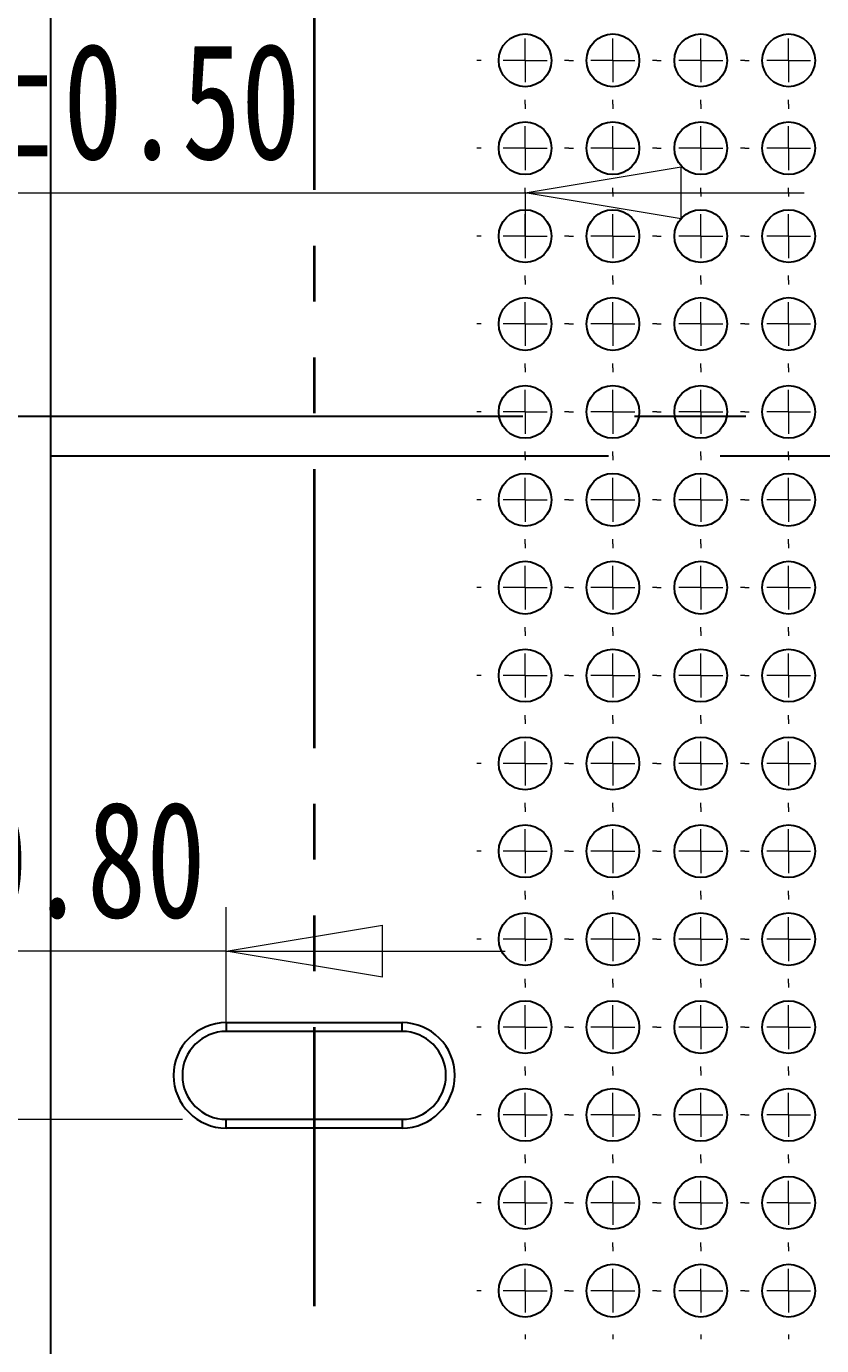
# Model space of a CAD drawing. Header units: millimetres. Extents: x -195 to 429, y -136 to 488.
# Drawn here: x 131.47 to 149.57, y 115.15 to 145.17 of the extents above; entities that cross this region are included whole.
import ezdxf

# ---------------------------------------------------------------- set-up
doc = ezdxf.new("R2010")
doc.units = ezdxf.units.MM
doc.linetypes.add('CENTERX2', pattern=[20.32, 12.7, -2.54, 2.54, -2.54])
doc.linetypes.add('PHANTOM', pattern=[12.7, 6.35, -1.27, 1.27, -1.27, 1.27, -1.27])
doc.styles.add('SLDTEXTSTYLE0', font='TXT', dxfattribs={"width": 0.75})
doc.dimstyles.new('SLDDIMSTYLE3', dxfattribs={"dimtxt": 2.645833, "dimasz": 3.556, "dimexe": 0, "dimexo": 0.0625, "dimgap": 0.661458, "dimtad": 1, "dimlfac": 5, "dimrnd": 1e-09, "dimzin": 4, "dimdsep": 46, "dimtxsty": 'SLDTEXTSTYLE0', "dimblk1": 'CLOSED', "dimblk2": 'CLOSED', "dimsah": 1, "dimcen": 0.09, "dimadec": 0, "dimazin": 1, "dimtol": 1, "dimtp": 0.5, "dimtm": 0.5, "dimtfac": 1, "dimtmove": 0, "dimatfit": 0, "dimldrblk": 'CLOSED', "dimfxl": 0, "dimfrac": 2, "dimtolj": 1, "dimtzin": 0, "dimarcsym": 0})
doc.dimstyles.new('SLDDIMSTYLE5', dxfattribs={"dimtxt": 2.645833, "dimasz": 3.556, "dimexe": 0, "dimexo": 0.0625, "dimgap": 0.661458, "dimtad": 1, "dimlfac": 5, "dimrnd": 1e-09, "dimzin": 4, "dimdsep": 46, "dimtxsty": 'SLDTEXTSTYLE0', "dimblk1": 'CLOSED', "dimblk2": 'CLOSED', "dimsah": 1, "dimcen": 0.09, "dimadec": 0, "dimazin": 1, "dimtol": 1, "dimtp": 0.8, "dimtm": 0.8, "dimtfac": 1, "dimtmove": 0, "dimatfit": 0, "dimldrblk": 'CLOSED', "dimfxl": 0, "dimfrac": 2, "dimtolj": 1, "dimtzin": 0, "dimarcsym": 0})

# ---------------------------------------------------------------- blocks, each defined once
blk = doc.blocks.new('_Closed')
at = {"color": 0, "linetype": 'ByBlock', "lineweight": -2}
for p, q in [((-1, 0.166667), (0, 0)), ((-1, 0.166667), (-1, -0.166667)), ((0, 0), (-1, -0.166667)), ((0, 0), (-1, 0))]:
    blk.add_line(p, q, dxfattribs=at)
blk = doc.blocks.new('_D_14')
at = {"color": 7, "linetype": 'Continuous', "lineweight": 0}
for p, q in [((110.302, 120.298), (110.302, 126.648)), ((135.02, 120.298), (109.302, 120.298)), ((110.302, 120.298), (110.302, 96.298)), ((117.02, 96.298), (109.302, 96.298)), ((110.302, 96.298), (110.302, 89.948))]:
    blk.add_line(p, q, dxfattribs=at)
at = {"color": 7, "linetype": 'Continuous', "lineweight": 18, "xscale": 3.556, "yscale": 3.556}
for p, rotation in [((110.302, 120.298, -1.5), 270.0000000000004), ((110.302, 96.298, -1.5), 90.0000000000004)]:
    blk.add_blockref('_Closed', p, dxfattribs=dict(at, rotation=rotation))
at = {"color": 7, "linetype": 'Continuous', "lineweight": 18, "char_height": 2.6458, "attachment_point": 1, "rotation": 90, "style": 'SLDTEXTSTYLE0'}
for s, insert in [('±0.80', (106.891, 110.226)), ('120.00', (106.891, 98.484))]:
    blk.add_mtext(s, dxfattribs=dict(at, insert=insert))
blk = doc.blocks.new('_D_15')
at = {"color": 7, "linetype": 'Continuous', "lineweight": 0}
for p, q in [((136.02, 122.298), (136.02, 125.126)), ((117.02, 124.126), (110.67, 124.126)), ((136.02, 124.126), (117.02, 124.126)), ((136.02, 124.126), (142.37, 124.126))]:
    blk.add_line(p, q, dxfattribs=at)
at = {"color": 7, "linetype": 'Continuous', "lineweight": 18, "xscale": 3.556, "yscale": 3.556}
blk.add_blockref('_Closed', (117.02, 124.126, -1.5), dxfattribs=at)
at = {"color": 7, "linetype": 'Continuous', "lineweight": 18, "xscale": 3.556, "yscale": 3.556, "rotation": 180.0000000000004}
blk.add_blockref('_Closed', (136.02, 124.126, -1.5), dxfattribs=at)
at = {"color": 7, "linetype": 'Continuous', "lineweight": 18, "char_height": 2.6458, "attachment_point": 1, "style": 'SLDTEXTSTYLE0'}
for s, insert in [('±0.80', (127.45, 127.537)), ('95.00', (117.663, 127.537))]:
    blk.add_mtext(s, dxfattribs=dict(at, insert=insert))
blk = doc.blocks.new('_D_19')
at = {"color": 7, "linetype": 'Continuous', "lineweight": 0}
for p, q in [((117.02, 141.386), (110.67, 141.386)), ((117.02, 141.386), (142.82, 141.386)), ((142.82, 141.398), (142.82, 140.386)), ((142.82, 141.386), (149.17, 141.386))]:
    blk.add_line(p, q, dxfattribs=at)
at = {"color": 7, "linetype": 'Continuous', "lineweight": 18, "xscale": 3.556, "yscale": 3.556}
blk.add_blockref('_Closed', (117.02, 141.386, -1.5), dxfattribs=at)
at = {"color": 7, "linetype": 'Continuous', "lineweight": 18, "xscale": 3.556, "yscale": 3.556, "rotation": 180.0000000000004}
blk.add_blockref('_Closed', (142.82, 141.386, -1.5), dxfattribs=at)
at = {"color": 7, "linetype": 'Continuous', "lineweight": 18, "char_height": 2.6458, "attachment_point": 1, "style": 'SLDTEXTSTYLE0'}
for s, insert in [('±0.50', (129.61, 144.796)), ('129.00', (117.868, 144.796))]:
    blk.add_mtext(s, dxfattribs=dict(at, insert=insert))
blk = doc.blocks.new('SW_CENTERMARKSYMBOL_9')
at = {"color": 0, "linetype": 'Continuous', "lineweight": 18}
for p, q in [((0, 1), (0, 1.1)), ((0, 0), (0, 0.5)), ((-1, 0), (-1.1, 0)), ((0, 0), (-0.5, 0)), ((0, 0), (0, -0.5)), ((0, 0), (0.5, 0)), ((1, 0), (1.1, 0)), ((0, -1), (0, -1.1))]:
    blk.add_line(p, q, dxfattribs=at)
blk = doc.blocks.new('SW_CENTERMARKSYMBOL_16')
at = {"color": 0, "linetype": 'Continuous', "lineweight": 18}
for p, q in [((0, 1), (0, 1.1)), ((0, 0), (0, 0.5)), ((-1, 0), (-1.1, 0)), ((0, 0), (-0.5, 0)), ((0, 0), (0, -0.5)), ((0, 0), (0.5, 0)), ((1, 0), (1.1, 0)), ((0, -1), (0, -1.1))]:
    blk.add_line(p, q, dxfattribs=at)
blk = doc.blocks.new('SW_CENTERMARKSYMBOL_18')
at = {"color": 0, "linetype": 'Continuous', "lineweight": 18}
for p, q in [((0, 1), (0, 1.1)), ((0, 0), (0, 0.5)), ((-1, 0), (-1.1, 0)), ((0, 0), (-0.5, 0)), ((0, 0), (0, -0.5)), ((0, 0), (0.5, 0)), ((1, 0), (1.1, 0)), ((0, -1), (0, -1.1))]:
    blk.add_line(p, q, dxfattribs=at)
blk = doc.blocks.new('SW_CENTERMARKSYMBOL_20')
at = {"color": 0, "linetype": 'Continuous', "lineweight": 18}
for p, q in [((0, 1), (0, 1.1)), ((0, 0), (0, 0.5)), ((-1, 0), (-1.1, 0)), ((0, 0), (-0.5, 0)), ((0, 0), (0, -0.5)), ((0, 0), (0.5, 0)), ((1, 0), (1.1, 0)), ((0, -1), (0, -1.1))]:
    blk.add_line(p, q, dxfattribs=at)
blk = doc.blocks.new('SW_CENTERMARKSYMBOL_29')
at = {"color": 0, "linetype": 'Continuous', "lineweight": 18}
for p, q in [((0, 1), (0, 1.1)), ((0, 0), (0, 0.5)), ((-1, 0), (-1.1, 0)), ((0, 0), (-0.5, 0)), ((0, 0), (0, -0.5)), ((0, 0), (0.5, 0)), ((1, 0), (1.1, 0)), ((0, -1), (0, -1.1))]:
    blk.add_line(p, q, dxfattribs=at)
blk = doc.blocks.new('SW_CENTERMARKSYMBOL_51')
at = {"color": 0, "linetype": 'Continuous', "lineweight": 18}
for p, q in [((0, 1), (0, 1.1)), ((0, 0), (0, 0.5)), ((-1, 0), (-1.1, 0)), ((0, 0), (-0.5, 0)), ((0, 0), (0, -0.5)), ((0, 0), (0.5, 0)), ((1, 0), (1.1, 0)), ((0, -1), (0, -1.1))]:
    blk.add_line(p, q, dxfattribs=at)
blk = doc.blocks.new('SW_CENTERMARKSYMBOL_58')
at = {"color": 0, "linetype": 'Continuous', "lineweight": 18}
for p, q in [((0, 1), (0, 1.1)), ((0, 0), (0, 0.5)), ((-1, 0), (-1.1, 0)), ((0, 0), (-0.5, 0)), ((0, 0), (0, -0.5)), ((0, 0), (0.5, 0)), ((1, 0), (1.1, 0)), ((0, -1), (0, -1.1))]:
    blk.add_line(p, q, dxfattribs=at)
blk = doc.blocks.new('SW_CENTERMARKSYMBOL_59')
at = {"color": 0, "linetype": 'Continuous', "lineweight": 18}
for p, q in [((0, 1), (0, 1.1)), ((0, 0), (0, 0.5)), ((-1, 0), (-1.1, 0)), ((0, 0), (-0.5, 0)), ((0, 0), (0, -0.5)), ((0, 0), (0.5, 0)), ((1, 0), (1.1, 0)), ((0, -1), (0, -1.1))]:
    blk.add_line(p, q, dxfattribs=at)
blk = doc.blocks.new('SW_CENTERMARKSYMBOL_104')
at = {"color": 0, "linetype": 'Continuous', "lineweight": 18}
for p, q in [((0, 1), (0, 1.1)), ((0, 0), (0, 0.5)), ((-1, 0), (-1.1, 0)), ((0, 0), (-0.5, 0)), ((0, 0), (0, -0.5)), ((0, 0), (0.5, 0)), ((1, 0), (1.1, 0)), ((0, -1), (0, -1.1))]:
    blk.add_line(p, q, dxfattribs=at)
blk = doc.blocks.new('SW_CENTERMARKSYMBOL_109')
at = {"color": 0, "linetype": 'Continuous', "lineweight": 18}
for p, q in [((0, 1), (0, 1.1)), ((0, 0), (0, 0.5)), ((-1, 0), (-1.1, 0)), ((0, 0), (-0.5, 0)), ((0, 0), (0, -0.5)), ((0, 0), (0.5, 0)), ((1, 0), (1.1, 0)), ((0, -1), (0, -1.1))]:
    blk.add_line(p, q, dxfattribs=at)
blk = doc.blocks.new('SW_CENTERMARKSYMBOL_110')
at = {"color": 0, "linetype": 'Continuous', "lineweight": 18}
for p, q in [((0, 1), (0, 1.1)), ((0, 0), (0, 0.5)), ((-1, 0), (-1.1, 0)), ((0, 0), (-0.5, 0)), ((0, 0), (0, -0.5)), ((0, 0), (0.5, 0)), ((1, 0), (1.1, 0)), ((0, -1), (0, -1.1))]:
    blk.add_line(p, q, dxfattribs=at)
blk = doc.blocks.new('SW_CENTERMARKSYMBOL_137')
at = {"color": 0, "linetype": 'Continuous', "lineweight": 18}
for p, q in [((0, 1), (0, 1.1)), ((0, 0), (0, 0.5)), ((-1, 0), (-1.1, 0)), ((0, 0), (-0.5, 0)), ((0, 0), (0, -0.5)), ((0, 0), (0.5, 0)), ((1, 0), (1.1, 0)), ((0, -1), (0, -1.1))]:
    blk.add_line(p, q, dxfattribs=at)
blk = doc.blocks.new('SW_CENTERMARKSYMBOL_139')
at = {"color": 0, "linetype": 'Continuous', "lineweight": 18}
for p, q in [((0, 1), (0, 1.1)), ((0, 0), (0, 0.5)), ((-1, 0), (-1.1, 0)), ((0, 0), (-0.5, 0)), ((0, 0), (0, -0.5)), ((0, 0), (0.5, 0)), ((1, 0), (1.1, 0)), ((0, -1), (0, -1.1))]:
    blk.add_line(p, q, dxfattribs=at)
blk = doc.blocks.new('SW_CENTERMARKSYMBOL_148')
at = {"color": 0, "linetype": 'Continuous', "lineweight": 18}
for p, q in [((0, 1), (0, 1.1)), ((0, 0), (0, 0.5)), ((-1, 0), (-1.1, 0)), ((0, 0), (-0.5, 0)), ((0, 0), (0, -0.5)), ((0, 0), (0.5, 0)), ((1, 0), (1.1, 0)), ((0, -1), (0, -1.1))]:
    blk.add_line(p, q, dxfattribs=at)
blk = doc.blocks.new('SW_CENTERMARKSYMBOL_160')
at = {"color": 0, "linetype": 'Continuous', "lineweight": 18}
for p, q in [((0, 1), (0, 1.1)), ((0, 0), (0, 0.5)), ((-1, 0), (-1.1, 0)), ((0, 0), (-0.5, 0)), ((0, 0), (0, -0.5)), ((0, 0), (0.5, 0)), ((1, 0), (1.1, 0)), ((0, -1), (0, -1.1))]:
    blk.add_line(p, q, dxfattribs=at)
blk = doc.blocks.new('SW_CENTERMARKSYMBOL_167')
at = {"color": 0, "linetype": 'Continuous', "lineweight": 18}
for p, q in [((0, 1), (0, 1.1)), ((0, 0), (0, 0.5)), ((-1, 0), (-1.1, 0)), ((0, 0), (-0.5, 0)), ((0, 0), (0, -0.5)), ((0, 0), (0.5, 0)), ((1, 0), (1.1, 0)), ((0, -1), (0, -1.1))]:
    blk.add_line(p, q, dxfattribs=at)
blk = doc.blocks.new('SW_CENTERMARKSYMBOL_170')
at = {"color": 0, "linetype": 'Continuous', "lineweight": 18}
for p, q in [((0, 1), (0, 1.1)), ((0, 0), (0, 0.5)), ((-1, 0), (-1.1, 0)), ((0, 0), (-0.5, 0)), ((0, 0), (0, -0.5)), ((0, 0), (0.5, 0)), ((1, 0), (1.1, 0)), ((0, -1), (0, -1.1))]:
    blk.add_line(p, q, dxfattribs=at)
blk = doc.blocks.new('SW_CENTERMARKSYMBOL_172')
at = {"color": 0, "linetype": 'Continuous', "lineweight": 18}
for p, q in [((0, 1), (0, 1.1)), ((0, 0), (0, 0.5)), ((-1, 0), (-1.1, 0)), ((0, 0), (-0.5, 0)), ((0, 0), (0, -0.5)), ((0, 0), (0.5, 0)), ((1, 0), (1.1, 0)), ((0, -1), (0, -1.1))]:
    blk.add_line(p, q, dxfattribs=at)
blk = doc.blocks.new('SW_CENTERMARKSYMBOL_195')
at = {"color": 0, "linetype": 'Continuous', "lineweight": 18}
for p, q in [((0, 1), (0, 1.1)), ((0, 0), (0, 0.5)), ((-1, 0), (-1.1, 0)), ((0, 0), (-0.5, 0)), ((0, 0), (0, -0.5)), ((0, 0), (0.5, 0)), ((1, 0), (1.1, 0)), ((0, -1), (0, -1.1))]:
    blk.add_line(p, q, dxfattribs=at)
blk = doc.blocks.new('SW_CENTERMARKSYMBOL_197')
at = {"color": 0, "linetype": 'Continuous', "lineweight": 18}
for p, q in [((0, 1), (0, 1.1)), ((0, 0), (0, 0.5)), ((-1, 0), (-1.1, 0)), ((0, 0), (-0.5, 0)), ((0, 0), (0, -0.5)), ((0, 0), (0.5, 0)), ((1, 0), (1.1, 0)), ((0, -1), (0, -1.1))]:
    blk.add_line(p, q, dxfattribs=at)
blk = doc.blocks.new('SW_CENTERMARKSYMBOL_198')
at = {"color": 0, "linetype": 'Continuous', "lineweight": 18}
for p, q in [((0, 1), (0, 1.1)), ((0, 0), (0, 0.5)), ((-1, 0), (-1.1, 0)), ((0, 0), (-0.5, 0)), ((0, 0), (0, -0.5)), ((0, 0), (0.5, 0)), ((1, 0), (1.1, 0)), ((0, -1), (0, -1.1))]:
    blk.add_line(p, q, dxfattribs=at)
blk = doc.blocks.new('SW_CENTERMARKSYMBOL_345')
at = {"color": 0, "linetype": 'Continuous', "lineweight": 18}
for p, q in [((0, 1), (0, 1.1)), ((0, 0), (0, 0.5)), ((-1, 0), (-1.1, 0)), ((0, 0), (-0.5, 0)), ((0, 0), (0, -0.5)), ((0, 0), (0.5, 0)), ((1, 0), (1.1, 0)), ((0, -1), (0, -1.1))]:
    blk.add_line(p, q, dxfattribs=at)
blk = doc.blocks.new('SW_CENTERMARKSYMBOL_346')
at = {"color": 0, "linetype": 'Continuous', "lineweight": 18}
for p, q in [((0, 1), (0, 1.1)), ((0, 0), (0, 0.5)), ((-1, 0), (-1.1, 0)), ((0, 0), (-0.5, 0)), ((0, 0), (0, -0.5)), ((0, 0), (0.5, 0)), ((1, 0), (1.1, 0)), ((0, -1), (0, -1.1))]:
    blk.add_line(p, q, dxfattribs=at)
blk = doc.blocks.new('SW_CENTERMARKSYMBOL_375')
at = {"color": 0, "linetype": 'Continuous', "lineweight": 18}
for p, q in [((0, 1), (0, 1.1)), ((0, 0), (0, 0.5)), ((-1, 0), (-1.1, 0)), ((0, 0), (-0.5, 0)), ((0, 0), (0, -0.5)), ((0, 0), (0.5, 0)), ((1, 0), (1.1, 0)), ((0, -1), (0, -1.1))]:
    blk.add_line(p, q, dxfattribs=at)
blk = doc.blocks.new('SW_CENTERMARKSYMBOL_387')
at = {"color": 0, "linetype": 'Continuous', "lineweight": 18}
for p, q in [((0, 1), (0, 1.1)), ((0, 0), (0, 0.5)), ((-1, 0), (-1.1, 0)), ((0, 0), (-0.5, 0)), ((0, 0), (0, -0.5)), ((0, 0), (0.5, 0)), ((1, 0), (1.1, 0)), ((0, -1), (0, -1.1))]:
    blk.add_line(p, q, dxfattribs=at)
blk = doc.blocks.new('SW_CENTERMARKSYMBOL_389')
at = {"color": 0, "linetype": 'Continuous', "lineweight": 18}
for p, q in [((0, 1), (0, 1.1)), ((0, 0), (0, 0.5)), ((-1, 0), (-1.1, 0)), ((0, 0), (-0.5, 0)), ((0, 0), (0, -0.5)), ((0, 0), (0.5, 0)), ((1, 0), (1.1, 0)), ((0, -1), (0, -1.1))]:
    blk.add_line(p, q, dxfattribs=at)
blk = doc.blocks.new('SW_CENTERMARKSYMBOL_390')
at = {"color": 0, "linetype": 'Continuous', "lineweight": 18}
for p, q in [((0, 1), (0, 1.1)), ((0, 0), (0, 0.5)), ((-1, 0), (-1.1, 0)), ((0, 0), (-0.5, 0)), ((0, 0), (0, -0.5)), ((0, 0), (0.5, 0)), ((1, 0), (1.1, 0)), ((0, -1), (0, -1.1))]:
    blk.add_line(p, q, dxfattribs=at)
blk = doc.blocks.new('SW_CENTERMARKSYMBOL_431')
at = {"color": 0, "linetype": 'Continuous', "lineweight": 18}
for p, q in [((0, 1), (0, 1.1)), ((0, 0), (0, 0.5)), ((-1, 0), (-1.1, 0)), ((0, 0), (-0.5, 0)), ((0, 0), (0, -0.5)), ((0, 0), (0.5, 0)), ((1, 0), (1.1, 0)), ((0, -1), (0, -1.1))]:
    blk.add_line(p, q, dxfattribs=at)
blk = doc.blocks.new('SW_CENTERMARKSYMBOL_443')
at = {"color": 0, "linetype": 'Continuous', "lineweight": 18}
for p, q in [((0, 1), (0, 1.1)), ((0, 0), (0, 0.5)), ((-1, 0), (-1.1, 0)), ((0, 0), (-0.5, 0)), ((0, 0), (0, -0.5)), ((0, 0), (0.5, 0)), ((1, 0), (1.1, 0)), ((0, -1), (0, -1.1))]:
    blk.add_line(p, q, dxfattribs=at)
blk = doc.blocks.new('SW_CENTERMARKSYMBOL_446')
at = {"color": 0, "linetype": 'Continuous', "lineweight": 18}
for p, q in [((0, 1), (0, 1.1)), ((0, 0), (0, 0.5)), ((-1, 0), (-1.1, 0)), ((0, 0), (-0.5, 0)), ((0, 0), (0, -0.5)), ((0, 0), (0.5, 0)), ((1, 0), (1.1, 0)), ((0, -1), (0, -1.1))]:
    blk.add_line(p, q, dxfattribs=at)
blk = doc.blocks.new('SW_CENTERMARKSYMBOL_452')
at = {"color": 0, "linetype": 'Continuous', "lineweight": 18}
for p, q in [((0, 1), (0, 1.1)), ((0, 0), (0, 0.5)), ((-1, 0), (-1.1, 0)), ((0, 0), (-0.5, 0)), ((0, 0), (0, -0.5)), ((0, 0), (0.5, 0)), ((1, 0), (1.1, 0)), ((0, -1), (0, -1.1))]:
    blk.add_line(p, q, dxfattribs=at)
blk = doc.blocks.new('SW_CENTERMARKSYMBOL_456')
at = {"color": 0, "linetype": 'Continuous', "lineweight": 18}
for p, q in [((0, 1), (0, 1.1)), ((0, 0), (0, 0.5)), ((-1, 0), (-1.1, 0)), ((0, 0), (-0.5, 0)), ((0, 0), (0, -0.5)), ((0, 0), (0.5, 0)), ((1, 0), (1.1, 0)), ((0, -1), (0, -1.1))]:
    blk.add_line(p, q, dxfattribs=at)
blk = doc.blocks.new('SW_CENTERMARKSYMBOL_461')
at = {"color": 0, "linetype": 'Continuous', "lineweight": 18}
for p, q in [((0, 1), (0, 1.1)), ((0, 0), (0, 0.5)), ((-1, 0), (-1.1, 0)), ((0, 0), (-0.5, 0)), ((0, 0), (0, -0.5)), ((0, 0), (0.5, 0)), ((1, 0), (1.1, 0)), ((0, -1), (0, -1.1))]:
    blk.add_line(p, q, dxfattribs=at)
blk = doc.blocks.new('SW_CENTERMARKSYMBOL_462')
at = {"color": 0, "linetype": 'Continuous', "lineweight": 18}
for p, q in [((0, 1), (0, 1.1)), ((0, 0), (0, 0.5)), ((-1, 0), (-1.1, 0)), ((0, 0), (-0.5, 0)), ((0, 0), (0, -0.5)), ((0, 0), (0.5, 0)), ((1, 0), (1.1, 0)), ((0, -1), (0, -1.1))]:
    blk.add_line(p, q, dxfattribs=at)
blk = doc.blocks.new('SW_CENTERMARKSYMBOL_476')
at = {"color": 0, "linetype": 'Continuous', "lineweight": 18}
for p, q in [((0, 1), (0, 1.1)), ((0, 0), (0, 0.5)), ((-1, 0), (-1.1, 0)), ((0, 0), (-0.5, 0)), ((0, 0), (0, -0.5)), ((0, 0), (0.5, 0)), ((1, 0), (1.1, 0)), ((0, -1), (0, -1.1))]:
    blk.add_line(p, q, dxfattribs=at)
blk = doc.blocks.new('SW_CENTERMARKSYMBOL_499')
at = {"color": 0, "linetype": 'Continuous', "lineweight": 18}
for p, q in [((0, 1), (0, 1.1)), ((0, 0), (0, 0.5)), ((-1, 0), (-1.1, 0)), ((0, 0), (-0.5, 0)), ((0, 0), (0, -0.5)), ((0, 0), (0.5, 0)), ((1, 0), (1.1, 0)), ((0, -1), (0, -1.1))]:
    blk.add_line(p, q, dxfattribs=at)
blk = doc.blocks.new('SW_CENTERMARKSYMBOL_502')
at = {"color": 0, "linetype": 'Continuous', "lineweight": 18}
for p, q in [((0, 1), (0, 1.1)), ((0, 0), (0, 0.5)), ((-1, 0), (-1.1, 0)), ((0, 0), (-0.5, 0)), ((0, 0), (0, -0.5)), ((0, 0), (0.5, 0)), ((1, 0), (1.1, 0)), ((0, -1), (0, -1.1))]:
    blk.add_line(p, q, dxfattribs=at)
blk = doc.blocks.new('SW_CENTERMARKSYMBOL_508')
at = {"color": 0, "linetype": 'Continuous', "lineweight": 18}
for p, q in [((0, 1), (0, 1.1)), ((0, 0), (0, 0.5)), ((-1, 0), (-1.1, 0)), ((0, 0), (-0.5, 0)), ((0, 0), (0, -0.5)), ((0, 0), (0.5, 0)), ((1, 0), (1.1, 0)), ((0, -1), (0, -1.1))]:
    blk.add_line(p, q, dxfattribs=at)
blk = doc.blocks.new('SW_CENTERMARKSYMBOL_512')
at = {"color": 0, "linetype": 'Continuous', "lineweight": 18}
for p, q in [((0, 1), (0, 1.1)), ((0, 0), (0, 0.5)), ((-1, 0), (-1.1, 0)), ((0, 0), (-0.5, 0)), ((0, 0), (0, -0.5)), ((0, 0), (0.5, 0)), ((1, 0), (1.1, 0)), ((0, -1), (0, -1.1))]:
    blk.add_line(p, q, dxfattribs=at)
blk = doc.blocks.new('SW_CENTERMARKSYMBOL_513')
at = {"color": 0, "linetype": 'Continuous', "lineweight": 18}
for p, q in [((0, 1), (0, 1.1)), ((0, 0), (0, 0.5)), ((-1, 0), (-1.1, 0)), ((0, 0), (-0.5, 0)), ((0, 0), (0, -0.5)), ((0, 0), (0.5, 0)), ((1, 0), (1.1, 0)), ((0, -1), (0, -1.1))]:
    blk.add_line(p, q, dxfattribs=at)
blk = doc.blocks.new('SW_CENTERMARKSYMBOL_514')
at = {"color": 0, "linetype": 'Continuous', "lineweight": 18}
for p, q in [((0, 1), (0, 1.1)), ((0, 0), (0, 0.5)), ((-1, 0), (-1.1, 0)), ((0, 0), (-0.5, 0)), ((0, 0), (0, -0.5)), ((0, 0), (0.5, 0)), ((1, 0), (1.1, 0)), ((0, -1), (0, -1.1))]:
    blk.add_line(p, q, dxfattribs=at)
blk = doc.blocks.new('SW_CENTERMARKSYMBOL_515')
at = {"color": 0, "linetype": 'Continuous', "lineweight": 18}
for p, q in [((0, 1), (0, 1.1)), ((0, 0), (0, 0.5)), ((-1, 0), (-1.1, 0)), ((0, 0), (-0.5, 0)), ((0, 0), (0, -0.5)), ((0, 0), (0.5, 0)), ((1, 0), (1.1, 0)), ((0, -1), (0, -1.1))]:
    blk.add_line(p, q, dxfattribs=at)
blk = doc.blocks.new('SW_CENTERMARKSYMBOL_517')
at = {"color": 0, "linetype": 'Continuous', "lineweight": 18}
for p, q in [((0, 1), (0, 1.1)), ((0, 0), (0, 0.5)), ((-1, 0), (-1.1, 0)), ((0, 0), (-0.5, 0)), ((0, 0), (0, -0.5)), ((0, 0), (0.5, 0)), ((1, 0), (1.1, 0)), ((0, -1), (0, -1.1))]:
    blk.add_line(p, q, dxfattribs=at)
blk = doc.blocks.new('SW_CENTERMARKSYMBOL_518')
at = {"color": 0, "linetype": 'Continuous', "lineweight": 18}
for p, q in [((0, 1), (0, 1.1)), ((0, 0), (0, 0.5)), ((-1, 0), (-1.1, 0)), ((0, 0), (-0.5, 0)), ((0, 0), (0, -0.5)), ((0, 0), (0.5, 0)), ((1, 0), (1.1, 0)), ((0, -1), (0, -1.1))]:
    blk.add_line(p, q, dxfattribs=at)
blk = doc.blocks.new('SW_CENTERMARKSYMBOL_519')
at = {"color": 0, "linetype": 'Continuous', "lineweight": 18}
for p, q in [((0, 1), (0, 1.1)), ((0, 0), (0, 0.5)), ((-1, 0), (-1.1, 0)), ((0, 0), (-0.5, 0)), ((0, 0), (0, -0.5)), ((0, 0), (0.5, 0)), ((1, 0), (1.1, 0)), ((0, -1), (0, -1.1))]:
    blk.add_line(p, q, dxfattribs=at)
blk = doc.blocks.new('SW_CENTERMARKSYMBOL_528')
at = {"color": 0, "linetype": 'Continuous', "lineweight": 18}
for p, q in [((0, 1), (0, 1.1)), ((0, 0), (0, 0.5)), ((-1, 0), (-1.1, 0)), ((0, 0), (-0.5, 0)), ((0, 0), (0, -0.5)), ((0, 0), (0.5, 0)), ((1, 0), (1.1, 0)), ((0, -1), (0, -1.1))]:
    blk.add_line(p, q, dxfattribs=at)
blk = doc.blocks.new('SW_CENTERMARKSYMBOL_529')
at = {"color": 0, "linetype": 'Continuous', "lineweight": 18}
for p, q in [((0, 1), (0, 1.1)), ((0, 0), (0, 0.5)), ((-1, 0), (-1.1, 0)), ((0, 0), (-0.5, 0)), ((0, 0), (0, -0.5)), ((0, 0), (0.5, 0)), ((1, 0), (1.1, 0)), ((0, -1), (0, -1.1))]:
    blk.add_line(p, q, dxfattribs=at)
blk = doc.blocks.new('SW_CENTERMARKSYMBOL_530')
at = {"color": 0, "linetype": 'Continuous', "lineweight": 18}
for p, q in [((0, 1), (0, 1.1)), ((0, 0), (0, 0.5)), ((-1, 0), (-1.1, 0)), ((0, 0), (-0.5, 0)), ((0, 0), (0, -0.5)), ((0, 0), (0.5, 0)), ((1, 0), (1.1, 0)), ((0, -1), (0, -1.1))]:
    blk.add_line(p, q, dxfattribs=at)
blk = doc.blocks.new('SW_CENTERMARKSYMBOL_531')
at = {"color": 0, "linetype": 'Continuous', "lineweight": 18}
for p, q in [((0, 1), (0, 1.1)), ((0, 0), (0, 0.5)), ((-1, 0), (-1.1, 0)), ((0, 0), (-0.5, 0)), ((0, 0), (0, -0.5)), ((0, 0), (0.5, 0)), ((1, 0), (1.1, 0)), ((0, -1), (0, -1.1))]:
    blk.add_line(p, q, dxfattribs=at)
blk = doc.blocks.new('SW_CENTERMARKSYMBOL_533')
at = {"color": 0, "linetype": 'Continuous', "lineweight": 18}
for p, q in [((0, 1), (0, 1.1)), ((0, 0), (0, 0.5)), ((-1, 0), (-1.1, 0)), ((0, 0), (-0.5, 0)), ((0, 0), (0, -0.5)), ((0, 0), (0.5, 0)), ((1, 0), (1.1, 0)), ((0, -1), (0, -1.1))]:
    blk.add_line(p, q, dxfattribs=at)
blk = doc.blocks.new('SW_CENTERMARKSYMBOL_534')
at = {"color": 0, "linetype": 'Continuous', "lineweight": 18}
for p, q in [((0, 1), (0, 1.1)), ((0, 0), (0, 0.5)), ((-1, 0), (-1.1, 0)), ((0, 0), (-0.5, 0)), ((0, 0), (0, -0.5)), ((0, 0), (0.5, 0)), ((1, 0), (1.1, 0)), ((0, -1), (0, -1.1))]:
    blk.add_line(p, q, dxfattribs=at)
blk = doc.blocks.new('SW_CENTERMARKSYMBOL_536')
at = {"color": 0, "linetype": 'Continuous', "lineweight": 18}
for p, q in [((0, 1), (0, 1.1)), ((0, 0), (0, 0.5)), ((-1, 0), (-1.1, 0)), ((0, 0), (-0.5, 0)), ((0, 0), (0, -0.5)), ((0, 0), (0.5, 0)), ((1, 0), (1.1, 0)), ((0, -1), (0, -1.1))]:
    blk.add_line(p, q, dxfattribs=at)
blk = doc.blocks.new('SW_CENTERMARKSYMBOL_541')
at = {"color": 0, "linetype": 'Continuous', "lineweight": 18}
for p, q in [((0, 1), (0, 1.1)), ((0, 0), (0, 0.5)), ((-1, 0), (-1.1, 0)), ((0, 0), (-0.5, 0)), ((0, 0), (0, -0.5)), ((0, 0), (0.5, 0)), ((1, 0), (1.1, 0)), ((0, -1), (0, -1.1))]:
    blk.add_line(p, q, dxfattribs=at)
blk = doc.blocks.new('SW_CENTERMARKSYMBOL_543')
at = {"color": 0, "linetype": 'Continuous', "lineweight": 18}
for p, q in [((0, 1), (0, 1.1)), ((0, 0), (0, 0.5)), ((-1, 0), (-1.1, 0)), ((0, 0), (-0.5, 0)), ((0, 0), (0, -0.5)), ((0, 0), (0.5, 0)), ((1, 0), (1.1, 0)), ((0, -1), (0, -1.1))]:
    blk.add_line(p, q, dxfattribs=at)
blk = doc.blocks.new('SW_CENTERMARKSYMBOL_545')
at = {"color": 0, "linetype": 'Continuous', "lineweight": 18}
for p, q in [((0, 1), (0, 1.1)), ((0, 0), (0, 0.5)), ((-1, 0), (-1.1, 0)), ((0, 0), (-0.5, 0)), ((0, 0), (0, -0.5)), ((0, 0), (0.5, 0)), ((1, 0), (1.1, 0)), ((0, -1), (0, -1.1))]:
    blk.add_line(p, q, dxfattribs=at)
blk = doc.blocks.new('SW_CENTERMARKSYMBOL_546')
at = {"color": 0, "linetype": 'Continuous', "lineweight": 18}
for p, q in [((0, 1), (0, 1.1)), ((0, 0), (0, 0.5)), ((-1, 0), (-1.1, 0)), ((0, 0), (-0.5, 0)), ((0, 0), (0, -0.5)), ((0, 0), (0.5, 0)), ((1, 0), (1.1, 0)), ((0, -1), (0, -1.1))]:
    blk.add_line(p, q, dxfattribs=at)
blk = doc.blocks.new('SW_CENTERMARKSYMBOL_588')
at = {"color": 0, "linetype": 'Continuous', "lineweight": 18}
for p, q in [((0, 1), (0, 1.1)), ((0, 0), (0, 0.5)), ((-1, 0), (-1.1, 0)), ((0, 0), (-0.5, 0)), ((0, 0), (0, -0.5)), ((0, 0), (0.5, 0)), ((1, 0), (1.1, 0)), ((0, -1), (0, -1.1))]:
    blk.add_line(p, q, dxfattribs=at)
blk = doc.blocks.new('SW_CENTERMARKSYMBOL_592')
at = {"color": 0, "linetype": 'Continuous', "lineweight": 18}
for p, q in [((0, 1), (0, 1.1)), ((0, 0), (0, 0.5)), ((-1, 0), (-1.1, 0)), ((0, 0), (-0.5, 0)), ((0, 0), (0, -0.5)), ((0, 0), (0.5, 0)), ((1, 0), (1.1, 0)), ((0, -1), (0, -1.1))]:
    blk.add_line(p, q, dxfattribs=at)
blk = doc.blocks.new('SW_CENTERMARKSYMBOL_597')
at = {"color": 0, "linetype": 'Continuous', "lineweight": 18}
for p, q in [((0, 1), (0, 1.1)), ((0, 0), (0, 0.5)), ((-1, 0), (-1.1, 0)), ((0, 0), (-0.5, 0)), ((0, 0), (0, -0.5)), ((0, 0), (0.5, 0)), ((1, 0), (1.1, 0)), ((0, -1), (0, -1.1))]:
    blk.add_line(p, q, dxfattribs=at)
blk = doc.blocks.new('SW_CENTERMARKSYMBOL_599')
at = {"color": 0, "linetype": 'Continuous', "lineweight": 18}
for p, q in [((0, 1), (0, 1.1)), ((0, 0), (0, 0.5)), ((-1, 0), (-1.1, 0)), ((0, 0), (-0.5, 0)), ((0, 0), (0, -0.5)), ((0, 0), (0.5, 0)), ((1, 0), (1.1, 0)), ((0, -1), (0, -1.1))]:
    blk.add_line(p, q, dxfattribs=at)

msp = doc.modelspace()

# ---------------------------------------------------------------- linework, layer by layer
at = {"color": 7, "linetype": 'PHANTOM', "lineweight": 35}
msp.add_line((138.0202, 185.8985), (138.0202, 86.6985), dxfattribs=at)
at = {"color": 7, "linetype": 'Continuous'}
msp.add_line((132.0202, 160.3985), (132.0202, 110.3985), dxfattribs=at)
at = {"color": 7, "linetype": 'CENTERX2'}
for p, q in [((-195.0515, 136.2985), (429.092, 136.2985)), ((132.0202, 135.3985), (208.0202, 135.3985))]:
    msp.add_line(p, q, dxfattribs=at)
at = {"color": 7, "linetype": 'Continuous', "lineweight": 25}
for p, q in [((136.0202, 122.4985), (140.0202, 122.4985)), ((136.0202, 122.4985), (136.0202, 122.2985)), ((140.0202, 122.2985), (140.0202, 122.4985)), ((140.0202, 122.2985), (136.0202, 122.2985)), ((136.0202, 120.0985), (136.0202, 120.2985)), ((136.0202, 120.2985), (140.0202, 120.2985)), ((140.0202, 120.0985), (136.0202, 120.0985)), ((140.0202, 120.2985), (140.0202, 120.0985))]:
    msp.add_line(p, q, dxfattribs=at)
for centre in [(142.8202, 144.3985), (144.8202, 144.3985), (146.8202, 144.3985), (148.8202, 144.3985), (142.8202, 142.3985), (144.8202, 142.3985), (146.8202, 142.3985), (148.8202, 142.3985), (142.8202, 140.3985), (144.8202, 140.3985), (146.8202, 140.3985), (148.8202, 140.3985), (142.8202, 138.3985), (144.8202, 138.3985), (146.8202, 138.3985), (148.8202, 138.3985), (142.8202, 136.3985), (144.8202, 136.3985), (146.8202, 136.3985), (148.8202, 136.3985), (142.8202, 134.3985), (144.8202, 134.3985), (146.8202, 134.3985), (148.8202, 134.3985), (142.8202, 132.3985), (144.8202, 132.3985), (146.8202, 132.3985), (148.8202, 132.3985), (142.8202, 130.3985), (144.8202, 130.3985), (146.8202, 130.3985), (148.8202, 130.3985), (142.8202, 128.3985), (144.8202, 128.3985), (146.8202, 128.3985), (148.8202, 128.3985), (142.8202, 126.3985), (144.8202, 126.3985), (146.8202, 126.3985), (148.8202, 126.3985), (142.8202, 124.3985), (144.8202, 124.3985), (146.8202, 124.3985), (148.8202, 124.3985), (142.8202, 122.3985), (144.8202, 122.3985), (146.8202, 122.3985), (148.8202, 122.3985), (142.8202, 120.3985), (144.8202, 120.3985), (146.8202, 120.3985), (148.8202, 120.3985), (142.8202, 118.3985), (144.8202, 118.3985), (146.8202, 118.3985), (148.8202, 118.3985), (142.8202, 116.3985), (144.8202, 116.3985), (146.8202, 116.3985), (148.8202, 116.3985)]:
    msp.add_circle(centre, 0.6, dxfattribs=at)
for centre, radius, start, end in [((136.0202, 121.2985), 1.2, 90, 270), ((140.0202, 121.2985), 1.2, 270, 90), ((136.0202, 121.2985), 1, 90, 270), ((140.0202, 121.2985), 1, 270, 90)]:
    msp.add_arc(centre, radius, start, end, dxfattribs=at)

# ---------------------------------------------------------------- block references
at = {"color": 7, "linetype": 'Continuous', "lineweight": 0}
for name, p in [('SW_CENTERMARKSYMBOL_528', (142.8202, 144.3985)), ('SW_CENTERMARKSYMBOL_197', (144.8202, 144.3985)), ('SW_CENTERMARKSYMBOL_198', (146.8202, 144.3985)), ('SW_CENTERMARKSYMBOL_195', (148.8202, 144.3985)), ('SW_CENTERMARKSYMBOL_533', (142.8202, 142.3985)), ('SW_CENTERMARKSYMBOL_170', (144.8202, 142.3985)), ('SW_CENTERMARKSYMBOL_167', (146.8202, 142.3985)), ('SW_CENTERMARKSYMBOL_160', (148.8202, 142.3985)), ('SW_CENTERMARKSYMBOL_534', (142.8202, 140.3985)), ('SW_CENTERMARKSYMBOL_139', (144.8202, 140.3985)), ('SW_CENTERMARKSYMBOL_148', (146.8202, 140.3985)), ('SW_CENTERMARKSYMBOL_137', (148.8202, 140.3985)), ('SW_CENTERMARKSYMBOL_531', (142.8202, 138.3985)), ('SW_CENTERMARKSYMBOL_104', (144.8202, 138.3985)), ('SW_CENTERMARKSYMBOL_109', (146.8202, 138.3985)), ('SW_CENTERMARKSYMBOL_110', (148.8202, 138.3985)), ('SW_CENTERMARKSYMBOL_508', (142.8202, 136.3985)), ('SW_CENTERMARKSYMBOL_345', (144.8202, 136.3985)), ('SW_CENTERMARKSYMBOL_346', (146.8202, 136.3985)), ('SW_CENTERMARKSYMBOL_375', (148.8202, 136.3985)), ('SW_CENTERMARKSYMBOL_529', (142.8202, 134.3985)), ('SW_CENTERMARKSYMBOL_446', (144.8202, 134.3985)), ('SW_CENTERMARKSYMBOL_443', (146.8202, 134.3985)), ('SW_CENTERMARKSYMBOL_452', (148.8202, 134.3985)), ('SW_CENTERMARKSYMBOL_530', (142.8202, 132.3985)), ('SW_CENTERMARKSYMBOL_543', (144.8202, 132.3985)), ('SW_CENTERMARKSYMBOL_536', (146.8202, 132.3985)), ('SW_CENTERMARKSYMBOL_541', (148.8202, 132.3985)), ('SW_CENTERMARKSYMBOL_519', (142.8202, 130.3985)), ('SW_CENTERMARKSYMBOL_588', (144.8202, 130.3985)), ('SW_CENTERMARKSYMBOL_545', (146.8202, 130.3985)), ('SW_CENTERMARKSYMBOL_546', (148.8202, 130.3985)), ('SW_CENTERMARKSYMBOL_512', (142.8202, 128.3985)), ('SW_CENTERMARKSYMBOL_389', (144.8202, 128.3985)), ('SW_CENTERMARKSYMBOL_390', (146.8202, 128.3985)), ('SW_CENTERMARKSYMBOL_387', (148.8202, 128.3985)), ('SW_CENTERMARKSYMBOL_517', (142.8202, 126.3985)), ('SW_CENTERMARKSYMBOL_51', (144.8202, 126.3985)), ('SW_CENTERMARKSYMBOL_16', (146.8202, 126.3985)), ('SW_CENTERMARKSYMBOL_9', (148.8202, 126.3985)), ('SW_CENTERMARKSYMBOL_518', (142.8202, 124.3985)), ('SW_CENTERMARKSYMBOL_20', (144.8202, 124.3985)), ('SW_CENTERMARKSYMBOL_29', (146.8202, 124.3985)), ('SW_CENTERMARKSYMBOL_18', (148.8202, 124.3985)), ('SW_CENTERMARKSYMBOL_515', (142.8202, 122.3985)), ('SW_CENTERMARKSYMBOL_456', (144.8202, 122.3985)), ('SW_CENTERMARKSYMBOL_461', (146.8202, 122.3985)), ('SW_CENTERMARKSYMBOL_462', (148.8202, 122.3985)), ('SW_CENTERMARKSYMBOL_172', (142.8202, 120.3985)), ('SW_CENTERMARKSYMBOL_58', (144.8202, 120.3985)), ('SW_CENTERMARKSYMBOL_59', (146.8202, 120.3985)), ('SW_CENTERMARKSYMBOL_431', (148.8202, 120.3985)), ('SW_CENTERMARKSYMBOL_513', (142.8202, 118.3985)), ('SW_CENTERMARKSYMBOL_502', (144.8202, 118.3985)), ('SW_CENTERMARKSYMBOL_499', (146.8202, 118.3985)), ('SW_CENTERMARKSYMBOL_476', (148.8202, 118.3985)), ('SW_CENTERMARKSYMBOL_514', (142.8202, 116.3985)), ('SW_CENTERMARKSYMBOL_599', (144.8202, 116.3985)), ('SW_CENTERMARKSYMBOL_592', (146.8202, 116.3985)), ('SW_CENTERMARKSYMBOL_597', (148.8202, 116.3985))]:
    msp.add_blockref(name, p, dxfattribs=at)

# ---------------------------------------------------------------- dimensions: what is measured, and where the dimension line sits
at = {"color": 7, "linetype": 'Continuous', "lineweight": 18}
for base, p1, p2, dimstyle, picture, middle in [((142.8202, 141.3857), (117.0202, 136.5485), (142.8202, 142.3985), 'SLDDIMSTYLE3', '_D_19', (128.1182, 141.3857)), ((117.0202, 124.1263), (136.0202, 121.2985), (117.0202, 136.0485), 'SLDDIMSTYLE5', '_D_15', (126.9359, 124.1263))]:
    dim = msp.add_linear_dim(base=base, p1=p1, p2=p2, dimstyle=dimstyle, dxfattribs=at)
    dim.commit()
    dim.dimension.update_dxf_attribs({"geometry": picture, "text_midpoint": middle, "dimtype": 160})
dim = msp.add_linear_dim(base=(110.302, 96.2985), p1=(136.0202, 120.2985), p2=(118.0202, 96.2985), angle=90, dimstyle='SLDDIMSTYLE5', dxfattribs=at)
dim.commit()
dim.dimension.update_dxf_attribs({"geometry": '_D_14', "text_midpoint": (110.302, 108.734), "dimtype": 160})

doc.saveas('drawing.dxf')
